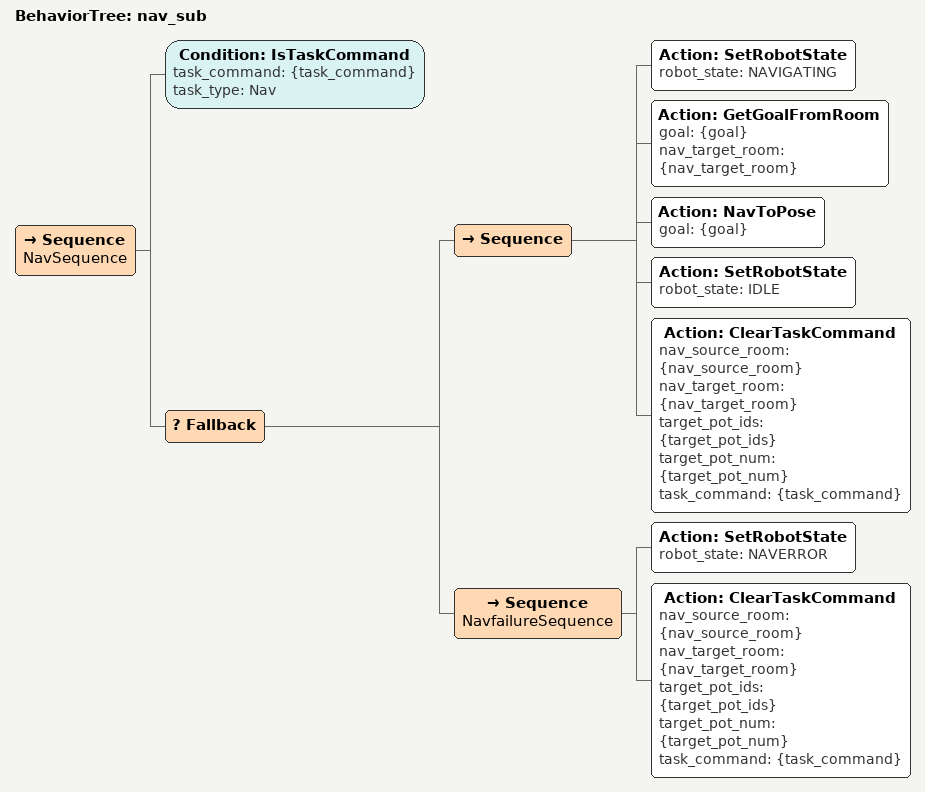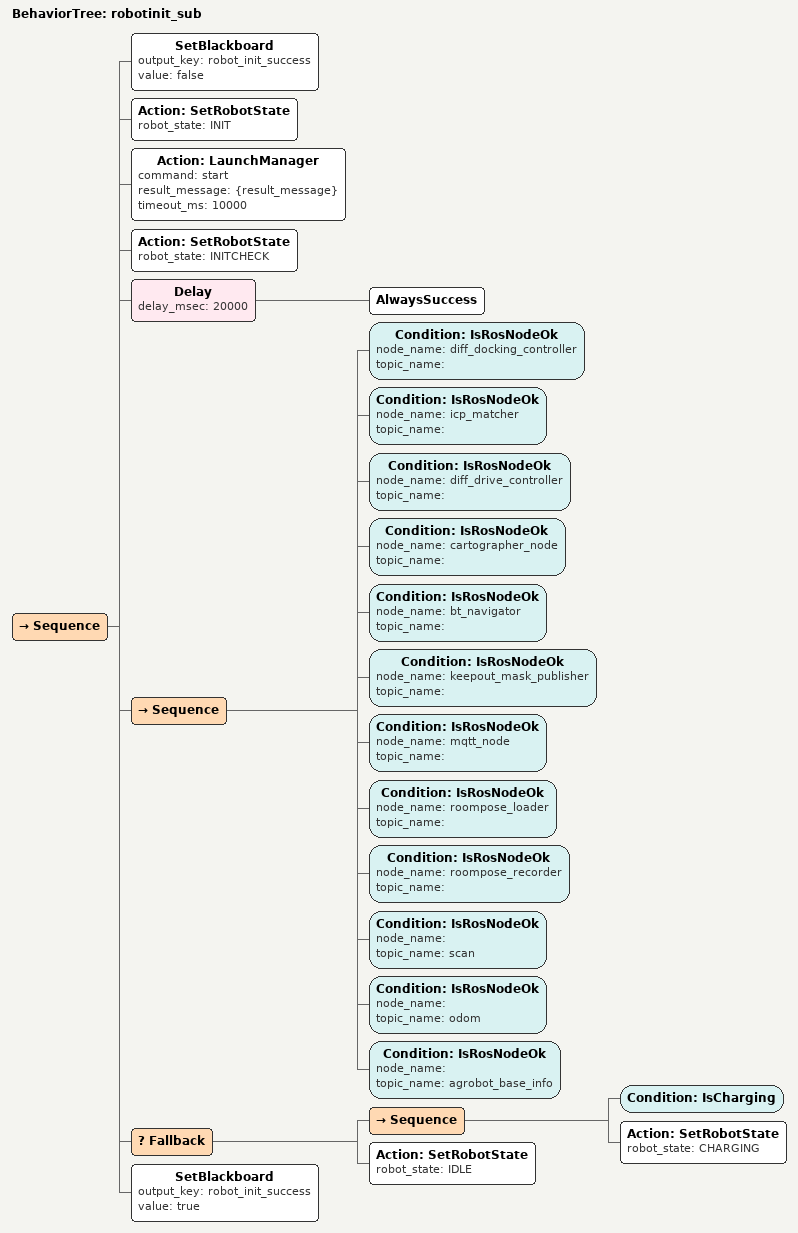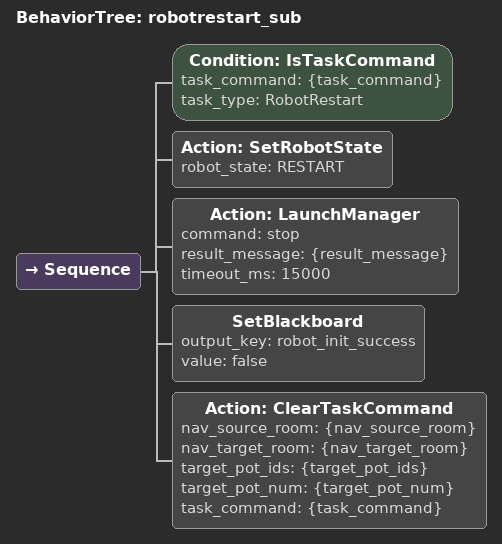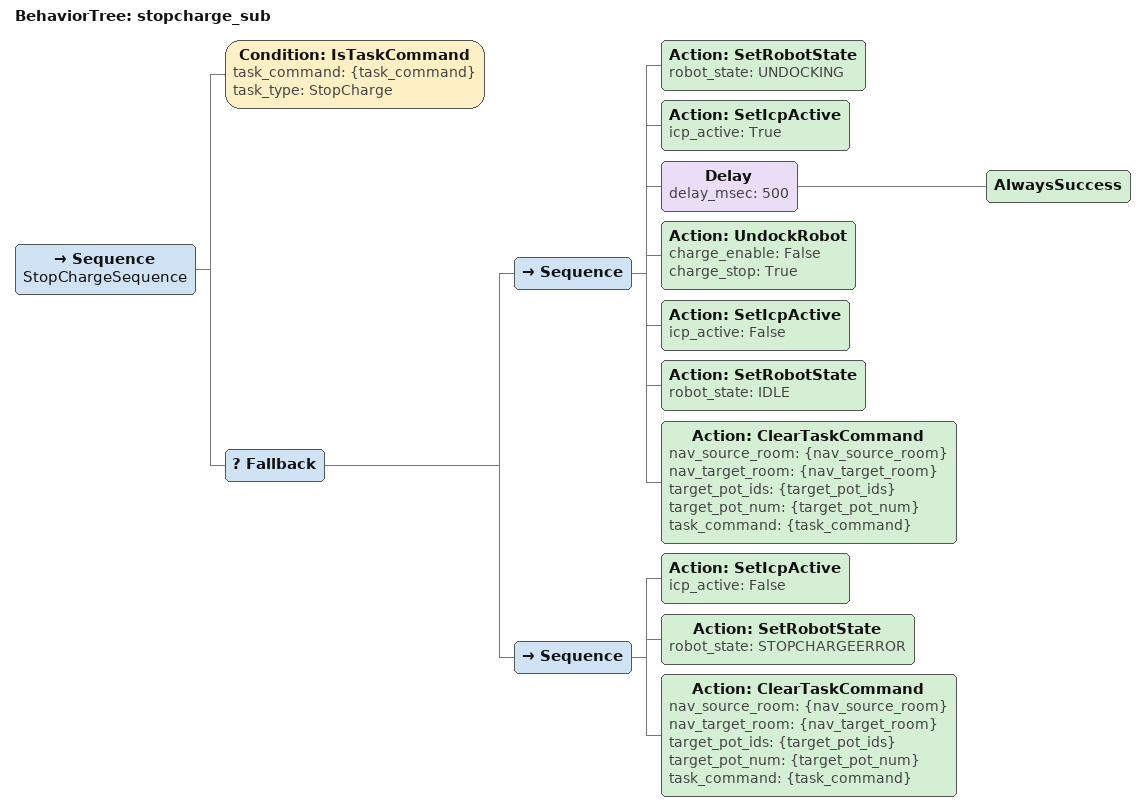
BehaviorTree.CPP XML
<BehaviorTree ID="nav_sub">
    <Sequence name="NavSequence">
        <Condition ID="IsTaskCommand" task_command="{task_command}" task_type="Nav"/>
        <Fallback>
            <Sequence>
                <Action ID="SetRobotState" robot_state="NAVIGATING"/>
                <Action ID="GetGoalFromRoom" goal="{goal}" nav_target_room="{nav_target_room}"/>
                <Action ID="NavToPose" goal="{goal}"/>
                <Action ID="SetRobotState" robot_state="IDLE"/>
                <Action ID="ClearTaskCommand" nav_source_room="{nav_source_room}" nav_target_room="{nav_target_room}" target_pot_ids="{target_pot_ids}" target_pot_num="{target_pot_num}" task_command="{task_command}"/>
            </Sequence>
            <Sequence name="NavfailureSequence">
                <Action ID="SetRobotState" robot_state="NAVERROR"/>
                <Action ID="ClearTaskCommand" nav_source_room="{nav_source_room}" nav_target_room="{nav_target_room}" target_pot_ids="{target_pot_ids}" target_pot_num="{target_pot_num}" task_command="{task_command}"/>
            </Sequence>
        </Fallback>
    </Sequence>
</BehaviorTree>

<BehaviorTree ID="robotinit_sub">
    <Sequence>
        <SetBlackboard output_key="robot_init_success" value="false"/>
        <Action ID="SetRobotState" robot_state="INIT"/>
        <Action ID="LaunchManager" command="start" result_message="{result_message}" timeout_ms="10000"/>
        <Action ID="SetRobotState" robot_state="INITCHECK"/>
        <Delay delay_msec="20000">
            <AlwaysSuccess/>
        </Delay>
        <Sequence>
            <Condition ID="IsRosNodeOk" node_name="diff_docking_controller" topic_name=""/>
            <Condition ID="IsRosNodeOk" node_name="icp_matcher" topic_name=""/>
            <Condition ID="IsRosNodeOk" node_name="diff_drive_controller" topic_name=""/>
            <Condition ID="IsRosNodeOk" node_name="cartographer_node" topic_name=""/>
            <Condition ID="IsRosNodeOk" node_name="bt_navigator" topic_name=""/>
            <Condition ID="IsRosNodeOk" node_name="keepout_mask_publisher" topic_name=""/>
            <Condition ID="IsRosNodeOk" node_name="mqtt_node" topic_name=""/>
            <Condition ID="IsRosNodeOk" node_name="roompose_loader" topic_name=""/>
            <Condition ID="IsRosNodeOk" node_name="roompose_recorder" topic_name=""/>
            <Condition ID="IsRosNodeOk" node_name="" topic_name="scan"/>
            <Condition ID="IsRosNodeOk" node_name="" topic_name="odom"/>
            <Condition ID="IsRosNodeOk" node_name="" topic_name="agrobot_base_info"/>
        </Sequence>
        <Fallback>
            <Sequence>
                <Condition ID="IsCharging"/>
                <Action ID="SetRobotState" robot_state="CHARGING"/>
            </Sequence>
            <Action ID="SetRobotState" robot_state="IDLE"/>
        </Fallback>
        <SetBlackboard output_key="robot_init_success" value="true"/>
    </Sequence>
</BehaviorTree>

<BehaviorTree ID="robotrestart_sub">
    <Sequence>
        <Condition ID="IsTaskCommand" task_command="{task_command}" task_type="RobotRestart"/>
        <Action ID="SetRobotState" robot_state="RESTART"/>
        <Action ID="LaunchManager" command="stop" result_message="{result_message}" timeout_ms="15000"/>
        <SetBlackboard output_key="robot_init_success" value="false"/>
        <Action ID="ClearTaskCommand" nav_source_room="{nav_source_room}" nav_target_room="{nav_target_room}" target_pot_ids="{target_pot_ids}" target_pot_num="{target_pot_num}" task_command="{task_command}"/>
    </Sequence>
</BehaviorTree>

<BehaviorTree ID="stopcharge_sub">
    <Sequence name="StopChargeSequence">
        <Condition ID="IsTaskCommand" task_command="{task_command}" task_type="StopCharge"/>
        <Fallback>
            <Sequence>
                <Action ID="SetRobotState" robot_state="UNDOCKING"/>
                <Action ID="SetIcpActive" icp_active="True"/>
                <Delay delay_msec="500">
                    <AlwaysSuccess/>
                </Delay>
                <Action ID="UndockRobot" charge_enable="False" charge_stop="True"/>
                <Action ID="SetIcpActive" icp_active="False"/>
                <Action ID="SetRobotState" robot_state="IDLE"/>
                <Action ID="ClearTaskCommand" nav_source_room="{nav_source_room}" nav_target_room="{nav_target_room}" target_pot_ids="{target_pot_ids}" target_pot_num="{target_pot_num}" task_command="{task_command}"/>
            </Sequence>
            <Sequence>
                <Action ID="SetIcpActive" icp_active="False"/>
                <Action ID="SetRobotState" robot_state="STOPCHARGEERROR"/>
                <Action ID="ClearTaskCommand" nav_source_room="{nav_source_room}" nav_target_room="{nav_target_room}" target_pot_ids="{target_pot_ids}" target_pot_num="{target_pot_num}" task_command="{task_command}"/>
            </Sequence>
        </Fallback>
    </Sequence>
</BehaviorTree>
